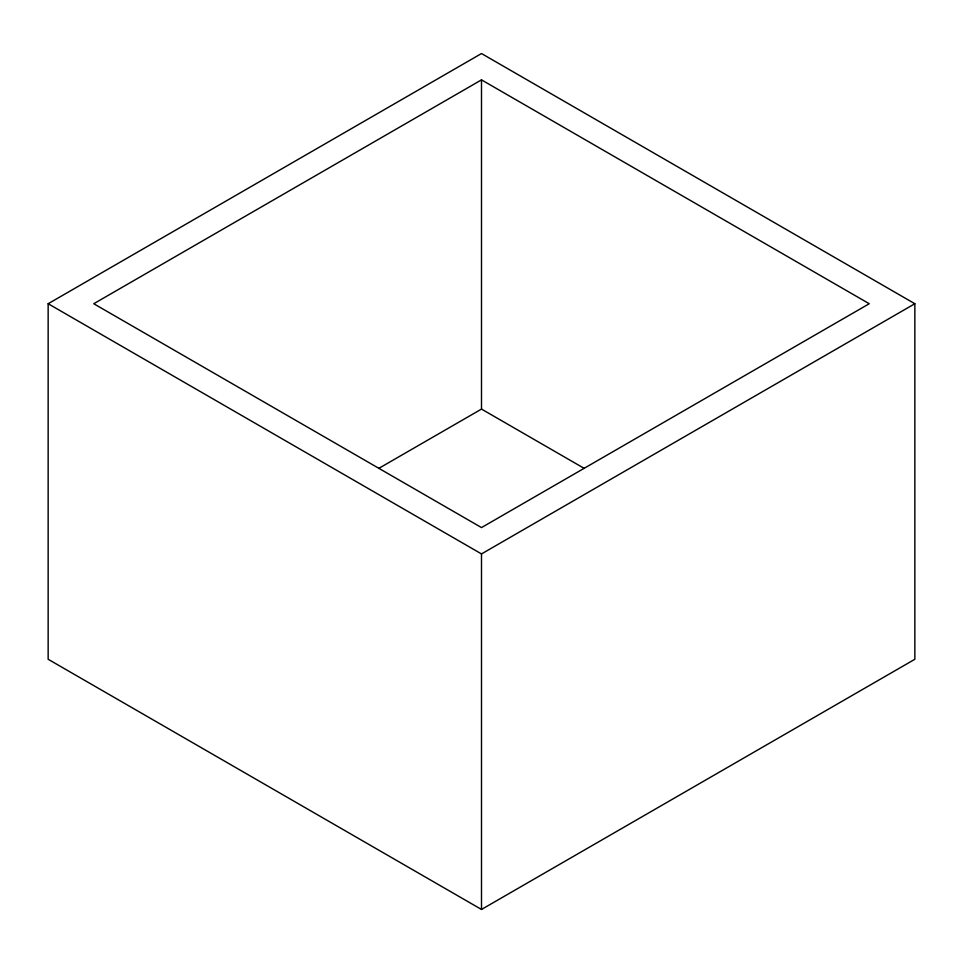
<?xml version="1.0" encoding="UTF-8"?>
<svg xmlns="http://www.w3.org/2000/svg" width="963" height="963" viewBox="0 0 963 963"><rect width="100%" height="100%" fill="white"/><g stroke="black" fill="none" stroke-linecap="round" stroke-linejoin="round"><path stroke-width="1.44" d="M48.15 303.73L481.5 53.543L914.85 303.73L914.85 659.27L481.5 909.457L48.15 659.27L48.15 303.73L481.5 553.918L914.85 303.73M481.5 79.869L93.76 303.73L481.5 527.58L869.24 303.73L481.5 79.869L481.5 409.082L378.712 468.427M481.5 409.082L584.288 468.427M481.5 553.918L481.5 909.457"/></g></svg>
